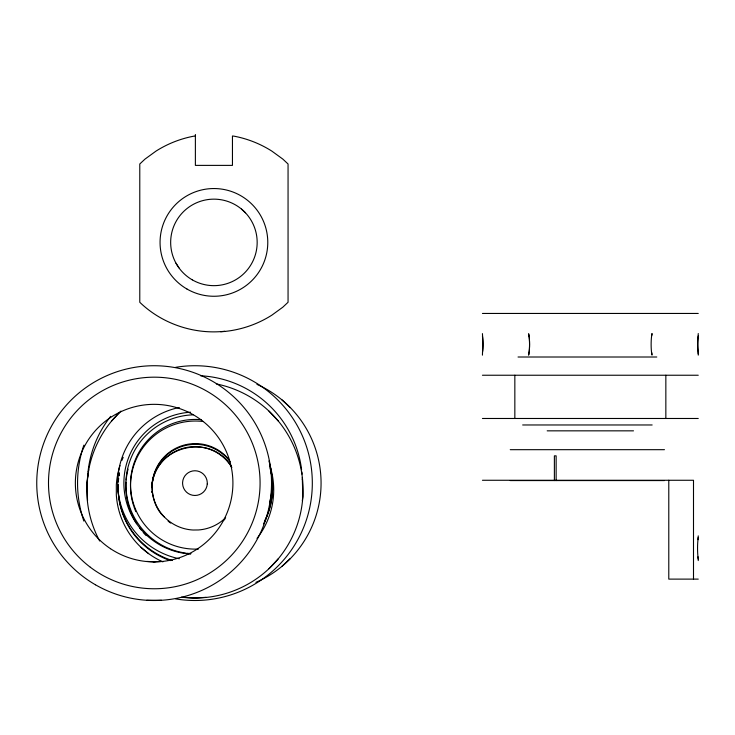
<?xml version="1.0" encoding="UTF-8"?>
<svg xmlns="http://www.w3.org/2000/svg" width="735" height="735" viewBox="0 0 735 735"><rect width="100%" height="100%" fill="white"/><g stroke="black" fill="none" stroke-linecap="round" stroke-linejoin="round"><path stroke-width="1.1" d="M151.777 492.625L151.777 491.449M482.436 333.616L482.73 338.55A10.759 1.351 90 0 1 482.518 352.221L482.436 355.152M698.25 333.534L697.956 338.55A10.759 1.351 -90 0 0 698.176 352.221L698.25 353.82M698.25 537.404L698.029 539.315A12.302 1.543 -90 0 0 698.029 557.139L698.25 559.05M88.733 469.647L87.033 483.115L87.538 500.691M302.333 500.691L302.838 496.695L302.333 479.11M697.984 539.665L698.25 535.87M528.686 354.821L529.274 350.935A10.685 1.341 -90 0 0 529.035 335.867M652 333.874L651.844 334.866A10.777 1.341 -89.9 0 0 651.688 353.14L652 355.152M651.697 335.601L652 333.534M111.628 420.99L120.926 411.085M268.946 568.725L278.243 558.82M281.873 566.428L290.178 558.618M195.381 135.984L193.663 136.196A108.118 108.118 0 0 0 155.985 151.116L145.006 159.1L139.779 163.997L139.779 302.269C161.966 323.777 194.022 334.645 224.708 331.264M161.599 561.421L153.211 561.834M206.085 597.325L194.931 598.024L184.127 597.344M155.067 561.834L146.678 561.421M482.436 313.45L698.25 313.45M518.037 357.008L656.768 357.008M482.436 375.236L698.25 375.236M482.436 418.481L698.25 418.481M522.659 424.968L652.147 424.968M547.18 430.839L633.506 430.839M510.255 449.682L664.458 449.682M482.436 480.267L693.5 480.267L693.5 579.116M510.255 480.571L664.458 480.571M698.25 579.116L668.786 579.116L668.786 480.267M146.77 600.274L161.507 600.274M141.01 547.327L148.635 553.63M241.484 209.08L245.444 212.801M281.873 399.812L290.178 407.613M268.946 411.085L278.243 420.99M164.116 516.861L160.616 513.287M231.451 466.734C210.927 431.546 152.816 446.476 151.777 487.186A43.246 43.246 0 0 1 231.451 466.734L231.865 467.506M176.023 263.24L178.936 267.825M652 354.399L651.577 352.313M528.686 333.616L528.989 335.601A10.777 1.36 -90 0 1 529.246 351.247L528.686 355.069M528.686 334.287L529.035 335.858M697.984 556.79L698.25 560.584M698.25 355.152L698.057 351.238A10.722 1.341 90 0 1 698.25 335.941M665.846 375.236L665.846 418.481M556.138 480.571L556.138 455.856L554.383 455.856L554.383 480.571M514.84 375.236L514.84 418.481M195.381 134.496L195.381 165.384L232.453 165.384L232.453 135.984L234.18 136.196A108.118 108.118 0 0 1 271.858 151.116L282.837 159.1L288.056 163.997L288.056 302.269L282.837 307.175L271.858 315.159A108.118 108.118 0 0 1 220.711 331.779M482.436 335.941A10.731 1.341 -90 0 1 482.509 352.212M175.656 367.325A117.389 117.389 0 0 1 312.32 483.115A117.389 117.389 0 0 1 175.656 598.906M83.864 521.087A117.389 117.389 0 0 1 83.864 445.144M87.437 483.115A107.503 107.503 0 0 1 87.483 479.762M87.575 477.52A107.503 107.503 0 0 1 87.805 474.149M88.025 471.898A107.503 107.503 0 0 1 110.691 416.332M200.526 375.76A107.503 107.503 0 0 1 301.589 469.647M301.846 471.898A107.503 107.503 0 0 1 302.067 474.149M302.287 477.52A107.503 107.503 0 0 1 302.388 479.762M268.927 460.983A77.23 77.23 0 0 1 269.534 503.108M179.294 558.747A77.23 77.23 0 0 1 179.294 407.484M190.585 554.034A71.047 71.047 0 0 1 123.884 483.115A71.047 71.047 0 0 1 190.585 412.197M216.31 383.918A108.118 108.118 0 0 1 301.635 507.38A108.118 108.118 0 0 1 181.389 597.169M99.648 540.997A108.118 108.118 0 0 1 119.29 412.657M269.855 465.558A78.774 78.774 0 0 1 257.011 538.406M162.894 561.871A78.774 78.774 0 0 1 116.323 494.848L116.323 484.962A78.774 78.774 0 0 1 120.016 465.558M121.9 460.395A78.774 78.774 0 0 1 123.195 457.363M191.017 553.62A69.503 69.485 0 0 1 186.672 553.216M185.587 553.069A69.503 69.485 0 0 1 125.979 480.46A69.503 69.485 0 0 1 193.195 414.825M224.864 519.204A43.246 43.236 0 0 1 223.238 520.646M170.713 523.081A43.246 43.236 0 0 1 168.104 521.124M159.982 512.405A43.246 43.236 0 0 1 152.522 493.36M152.393 492.285A43.246 43.236 0 0 1 230.147 461.856M225.645 517.725A43.246 43.236 0 0 1 198.468 529.963L193.039 530.018A43.246 43.236 0 0 1 157.051 466.817A43.246 43.236 0 0 1 229.495 460.257M146.237 535.604A69.503 69.485 0 0 1 143.242 532.416M141.138 529.917A69.503 69.485 0 0 1 139.797 528.189M136.692 523.697A69.503 69.485 0 0 1 126.016 482.105M126.181 479.927A69.503 69.485 0 0 1 128.055 469.187M135.846 511.643A64.873 64.855 0 0 1 134.009 506.884M133.687 505.919A64.873 64.855 0 0 1 131.859 499.028M131.657 498.036A64.873 64.855 0 0 1 203.512 421.541M198.432 549.054A64.873 64.855 0 0 1 130.527 482.748A64.873 64.855 0 0 1 201.491 419.713M270.168 468.507A77.23 77.203 0 0 1 263.452 523.936M170.309 560.612A77.23 77.203 0 0 1 118.142 485.265M118.307 482.041A77.23 77.203 0 0 1 118.601 478.825M119.033 475.609A77.23 77.203 0 0 1 119.401 473.487M269.607 465.687A77.23 77.203 0 0 1 264.444 521.29M172.367 560.548A77.23 77.203 0 0 1 118.142 484.54M118.307 481.315A77.23 77.203 0 0 1 118.601 478.09M118.877 475.949A77.23 77.203 0 0 1 119.401 472.761M256.928 384.35A108.118 108.118 0 0 1 255.899 582.341M207.27 483.896L207.27 482.344A12.357 12.357 0 0 0 194.931 470.758A12.357 12.357 0 0 0 182.602 482.344L182.602 483.896A12.357 12.357 0 0 0 194.931 495.473A12.357 12.357 0 0 0 207.27 483.896M95.44 584.775A117.389 117.389 0 0 0 271.527 483.115A117.389 117.389 0 0 0 95.44 381.456A117.389 117.389 0 0 0 95.44 584.775M110.544 548.723A78.774 78.774 0 0 0 232.756 488.058A78.774 78.774 0 0 0 119.116 412.555A78.774 78.774 0 0 0 110.544 548.723M90.322 567.236A105.794 105.794 0 0 0 259.244 496.226A105.794 105.794 0 0 0 113.291 385.443A105.794 105.794 0 0 0 90.322 567.236M186.993 289.048A53.857 53.857 0 0 0 267.779 242.403A53.857 53.857 0 0 0 186.993 195.758A53.857 53.857 0 0 0 186.993 289.048M192.294 279.86A43.246 43.246 0 0 0 257.167 242.403A43.246 43.246 0 0 0 192.294 204.946A43.246 43.246 0 0 0 192.294 279.86"/></g></svg>
